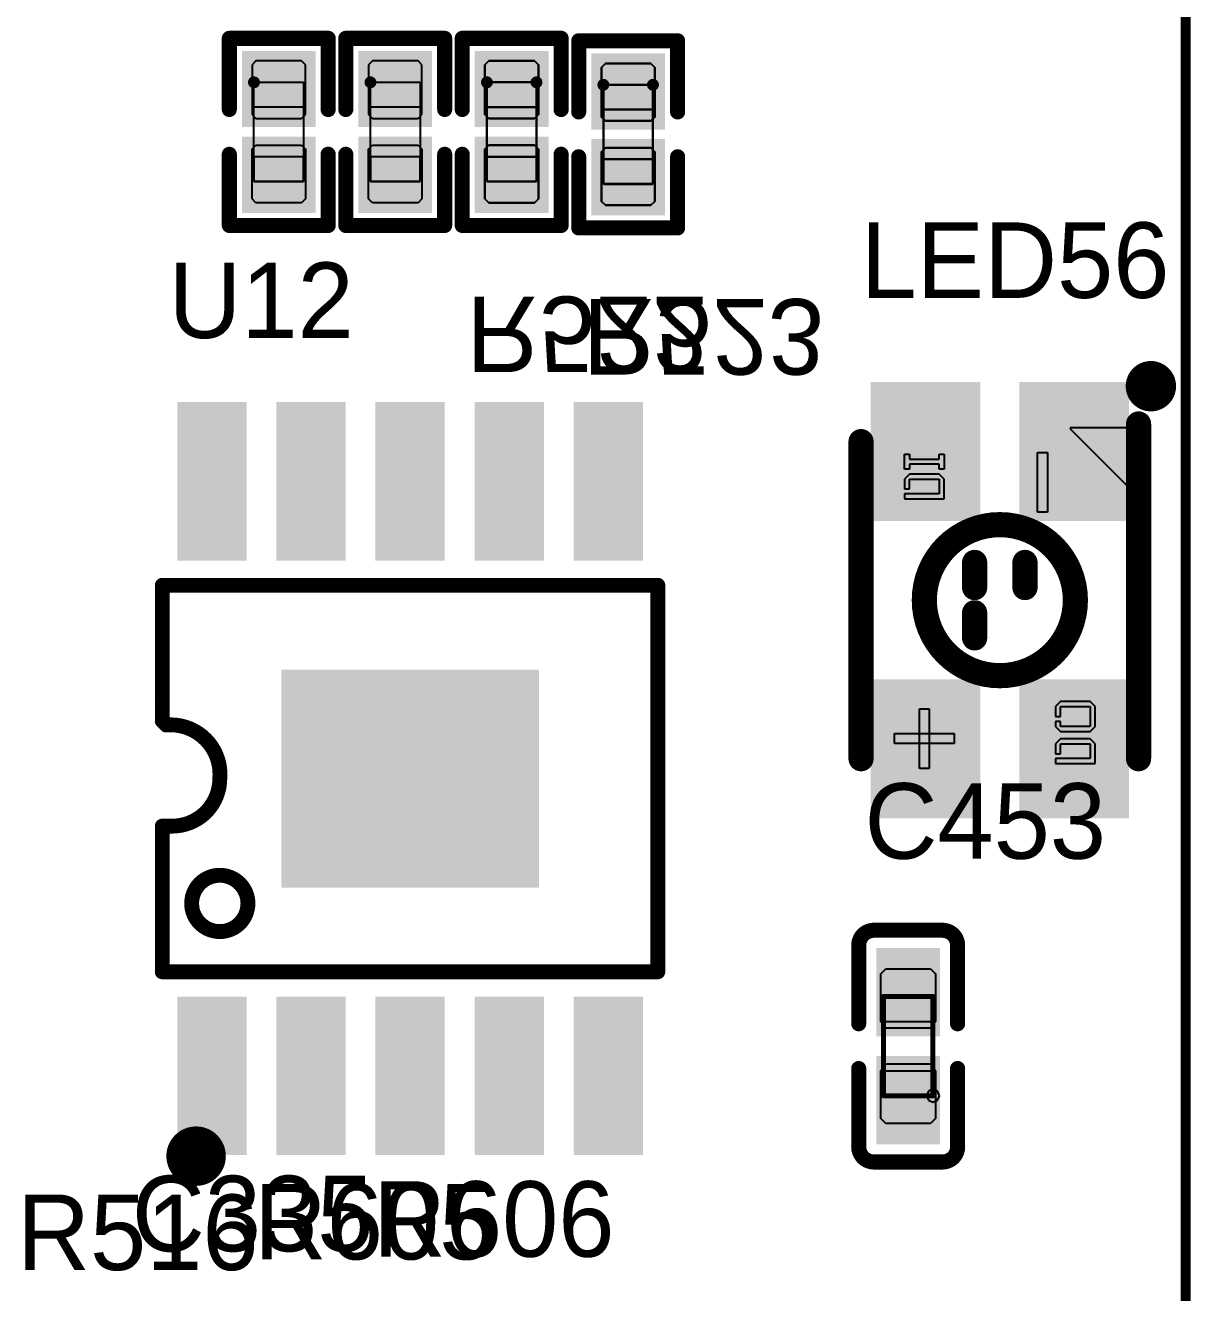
# Model space of a CAD drawing. Header units: millimetres. Extents: x 892 to 1144, y 1011 to 1123.
# Drawn here: x 1112.22 to 1123.97, y 1037.24 to 1050.03 of the extents above; entities that cross this region are included whole.
import ezdxf

# ---------------------------------------------------------------- set-up
doc = ezdxf.new("R2010")
doc.units = ezdxf.units.MM
for name, color, linetype in [('BottomLayer', 5, 'Continuous'), ('BottomOverlay', 54, 'Continuous'), ('BottomPaste', 16, 'Continuous'), ('BottomSolder', 6, 'Continuous'), ('KeepOutLayer', 6, 'Continuous'), ('Mechanical15', 56, 'Continuous'), ('Mechanical4', 56, 'Continuous'), ('Mechanical5', 56, 'Continuous'), ('Mechanical6', 56, 'Continuous'), ('TopLayer', 1, 'Continuous'), ('TopOverlay', 2, 'Continuous'), ('TopPaste', 8, 'Continuous'), ('TopSolder', 216, 'Continuous')]:
    doc.layers.add(name, color=color, linetype=linetype)

msp = doc.modelspace()

# ---------------------------------------------------------------- linework, layer by layer
at = {"layer": 'BottomLayer'}
for points in [[(1116.855, 1049.666), (1116.855, 1049.1), (1117.395, 1049.666), (1117.395, 1049.1)], [(1118.03, 1049.641), (1118.03, 1049.075), (1118.57, 1049.641), (1118.57, 1049.075)], [(1116.855, 1048.8), (1116.855, 1048.234), (1117.395, 1048.8), (1117.395, 1048.234)], [(1118.03, 1048.775), (1118.03, 1048.209), (1118.57, 1048.775), (1118.57, 1048.209)]]:
    msp.add_solid(points, dxfattribs=at)
at = {"layer": 'BottomOverlay', "const_width": 0.152}
for points in [[(1116.626, 1049.894), (1117.624, 1049.894)], [(1116.626, 1049.176), (1116.626, 1049.894)], [(1117.624, 1049.176), (1117.624, 1049.894)], [(1117.801, 1049.869), (1118.799, 1049.869)], [(1117.801, 1049.151), (1117.801, 1049.869)], [(1118.799, 1049.151), (1118.799, 1049.869)], [(1116.626, 1048.006), (1116.626, 1048.724)], [(1117.624, 1048.006), (1117.624, 1048.724)], [(1117.801, 1047.981), (1117.801, 1048.699)], [(1118.799, 1047.981), (1118.799, 1048.699)], [(1116.626, 1048.006), (1117.624, 1048.006)], [(1117.801, 1047.981), (1118.799, 1047.981)]]:
    msp.add_lwpolyline(points, dxfattribs=at)
at = {"layer": 'BottomOverlay', "const_width": 0.0762}
for points in [[(1116.588, 1049.894, 1), (1116.664, 1049.894, 1)], [(1116.588, 1049.894, 1), (1116.664, 1049.894, 1)], [(1117.585, 1049.894, 1), (1117.662, 1049.894, 1)], [(1117.585, 1049.894, 1), (1117.662, 1049.894, 1)], [(1117.763, 1049.869, 1), (1117.839, 1049.869, 1)], [(1117.763, 1049.869, 1), (1117.839, 1049.869, 1)], [(1118.761, 1049.869, 1), (1118.837, 1049.869, 1)], [(1118.761, 1049.869, 1), (1118.837, 1049.869, 1)], [(1116.588, 1049.176, 1), (1116.664, 1049.176, 1)], [(1117.585, 1049.176, 1), (1117.662, 1049.176, 1)], [(1117.763, 1049.151, 1), (1117.839, 1049.151, 1)], [(1118.761, 1049.151, 1), (1118.837, 1049.151, 1)], [(1116.588, 1048.724, 1), (1116.664, 1048.724, 1)], [(1117.585, 1048.724, 1), (1117.662, 1048.724, 1)], [(1117.763, 1048.699, 1), (1117.839, 1048.699, 1)], [(1118.761, 1048.699, 1), (1118.837, 1048.699, 1)], [(1116.588, 1048.006, 1), (1116.664, 1048.006, 1)], [(1116.588, 1048.006, 1), (1116.664, 1048.006, 1)], [(1117.585, 1048.006, 1), (1117.662, 1048.006, 1)], [(1117.585, 1048.006, 1), (1117.662, 1048.006, 1)], [(1117.763, 1047.981, 1), (1117.839, 1047.981, 1)], [(1117.763, 1047.981, 1), (1117.839, 1047.981, 1)], [(1118.761, 1047.981, 1), (1118.837, 1047.981, 1)], [(1118.761, 1047.981, 1), (1118.837, 1047.981, 1)]]:
    msp.add_lwpolyline(points, format="xyb", close=True, dxfattribs=at)
at = {"layer": 'BottomPaste'}
for p, q in [((1116.855, 1049.626), (1116.895, 1049.666)), ((1116.855, 1049.125), (1116.855, 1049.626)), ((1116.895, 1049.666), (1117.355, 1049.666)), ((1117.355, 1049.666), (1117.395, 1049.626)), ((1117.395, 1049.626), (1117.395, 1049.125)), ((1118.03, 1049.601), (1118.07, 1049.641)), ((1118.03, 1049.1), (1118.03, 1049.601)), ((1118.07, 1049.641), (1118.53, 1049.641)), ((1118.53, 1049.641), (1118.57, 1049.601)), ((1118.57, 1049.601), (1118.57, 1049.1)), ((1116.895, 1049.085), (1116.855, 1049.125)), ((1117.355, 1049.085), (1116.895, 1049.085)), ((1117.395, 1049.125), (1117.355, 1049.085)), ((1118.07, 1049.06), (1118.03, 1049.1)), ((1118.57, 1049.1), (1118.53, 1049.06)), ((1118.53, 1049.06), (1118.07, 1049.06)), ((1116.895, 1048.815), (1116.855, 1048.775)), ((1116.855, 1048.775), (1116.855, 1048.274)), ((1117.355, 1048.815), (1116.895, 1048.815)), ((1117.395, 1048.775), (1117.355, 1048.815)), ((1117.395, 1048.274), (1117.395, 1048.775)), ((1118.07, 1048.79), (1118.03, 1048.75)), ((1118.03, 1048.75), (1118.03, 1048.249)), ((1118.53, 1048.79), (1118.07, 1048.79)), ((1118.57, 1048.75), (1118.53, 1048.79)), ((1118.57, 1048.249), (1118.57, 1048.75)), ((1116.855, 1048.274), (1116.895, 1048.234)), ((1116.895, 1048.234), (1117.355, 1048.234)), ((1117.355, 1048.234), (1117.395, 1048.274)), ((1118.03, 1048.249), (1118.07, 1048.209)), ((1118.07, 1048.209), (1118.53, 1048.209)), ((1118.53, 1048.209), (1118.57, 1048.249))]:
    msp.add_line(p, q, dxfattribs=at)
for points in [[(1116.855, 1049.666), (1116.855, 1049.1), (1117.395, 1049.666), (1117.395, 1049.1)], [(1118.03, 1049.641), (1118.03, 1049.075), (1118.57, 1049.641), (1118.57, 1049.075)], [(1116.855, 1048.8), (1116.855, 1048.234), (1117.395, 1048.8), (1117.395, 1048.234)], [(1118.03, 1048.775), (1118.03, 1048.209), (1118.57, 1048.775), (1118.57, 1048.209)]]:
    msp.add_solid(points, dxfattribs=at)
at = {"layer": 'BottomSolder'}
for points in [[(1116.753, 1049.767), (1116.753, 1048.998), (1117.497, 1049.767), (1117.497, 1048.998)], [(1117.928, 1049.742), (1117.928, 1048.973), (1118.672, 1049.742), (1118.672, 1048.973)], [(1116.753, 1048.902), (1116.753, 1048.133), (1117.497, 1048.902), (1117.497, 1048.133)], [(1117.928, 1048.877), (1117.928, 1048.108), (1118.672, 1048.877), (1118.672, 1048.108)]]:
    msp.add_solid(points, dxfattribs=at)
at = {"layer": 'KeepOutLayer', "const_width": 0.1}
msp.add_lwpolyline([(1123.925, 1023.525), (1123.925, 1122.275)], dxfattribs=at)
at = {"layer": 'Mechanical15'}
for p, q in [((1121.375, 1040.225), (1120.875, 1040.225)), ((1120.875, 1040.225), (1120.875, 1039.975)), ((1121.375, 1039.975), (1121.375, 1040.225)), ((1120.875, 1039.975), (1121.375, 1039.975)), ((1120.875, 1039.225), (1120.875, 1039.475)), ((1120.875, 1039.475), (1121.375, 1039.475)), ((1121.375, 1039.475), (1121.375, 1039.225)), ((1121.329, 1039.271), (1121.31, 1039.225)), ((1121.375, 1039.29), (1121.329, 1039.271)), ((1121.375, 1039.29), (1121.375, 1039.29)), ((1121.421, 1039.271), (1121.375, 1039.29)), ((1121.44, 1039.225), (1121.421, 1039.271)), ((1121.375, 1039.225), (1120.875, 1039.225)), ((1121.31, 1039.225), (1121.329, 1039.179)), ((1121.329, 1039.179), (1121.375, 1039.16)), ((1121.375, 1039.16), (1121.421, 1039.179)), ((1121.375, 1039.16), (1121.375, 1039.16)), ((1121.421, 1039.179), (1121.44, 1039.225))]:
    msp.add_line(p, q, dxfattribs=at)
at = {"layer": 'Mechanical15', "const_width": 0.0508}
for points in [[(1120.875, 1040.225), (1121.375, 1040.225)], [(1120.875, 1039.225), (1120.875, 1040.225)], [(1121.375, 1039.225), (1121.375, 1040.225)], [(1120.875, 1039.225), (1121.375, 1039.225)]]:
    msp.add_lwpolyline(points, dxfattribs=at)
at = {"layer": 'Mechanical15', "const_width": 0.0254}
for points in [[(1120.862, 1040.225, 1), (1120.888, 1040.225, 1)], [(1120.862, 1040.225, 1), (1120.888, 1040.225, 1)], [(1121.362, 1040.225, 1), (1121.388, 1040.225, 1)], [(1121.362, 1040.225, 1), (1121.388, 1040.225, 1)], [(1120.862, 1039.225, 1), (1120.888, 1039.225, 1)], [(1120.862, 1039.225, 1), (1120.888, 1039.225, 1)], [(1121.362, 1039.225, 1), (1121.388, 1039.225, 1)], [(1121.362, 1039.225, 1), (1121.388, 1039.225, 1)]]:
    msp.add_lwpolyline(points, format="xyb", close=True, dxfattribs=at)
at = {"layer": 'Mechanical4'}
for p, q in [((1114.525, 1048.45), (1114.525, 1049.45)), ((1114.525, 1049.45), (1115.025, 1049.45)), ((1115.025, 1049.45), (1115.025, 1048.45)), ((1115.7, 1048.45), (1115.7, 1049.45)), ((1115.7, 1049.45), (1116.2, 1049.45)), ((1116.2, 1049.45), (1116.2, 1048.45)), ((1117.375, 1049.45), (1116.875, 1049.45)), ((1116.875, 1049.45), (1116.875, 1048.45)), ((1116.875, 1048.45), (1116.875, 1049.45)), ((1116.875, 1049.45), (1117.375, 1049.45)), ((1117.375, 1048.45), (1117.375, 1049.45)), ((1117.375, 1049.45), (1117.375, 1048.45)), ((1118.55, 1049.425), (1118.05, 1049.425)), ((1118.05, 1049.425), (1118.05, 1048.425)), ((1118.05, 1048.425), (1118.05, 1049.425)), ((1118.05, 1049.425), (1118.55, 1049.425)), ((1118.55, 1048.425), (1118.55, 1049.425)), ((1118.55, 1049.425), (1118.55, 1048.425)), ((1115.025, 1048.45), (1114.525, 1048.45)), ((1116.2, 1048.45), (1115.7, 1048.45)), ((1116.875, 1048.45), (1117.375, 1048.45)), ((1117.375, 1048.45), (1116.875, 1048.45)), ((1118.05, 1048.425), (1118.55, 1048.425)), ((1118.55, 1048.425), (1118.05, 1048.425))]:
    msp.add_line(p, q, dxfattribs=at)
at = {"layer": 'Mechanical5'}
for p, q in [((1114.525, 1049.2), (1114.525, 1049.45)), ((1114.525, 1049.45), (1115.025, 1049.45)), ((1115.025, 1049.45), (1115.025, 1049.2)), ((1115.7, 1049.2), (1115.7, 1049.45)), ((1115.7, 1049.45), (1116.2, 1049.45)), ((1116.2, 1049.45), (1116.2, 1049.2)), ((1117.375, 1049.45), (1116.875, 1049.45)), ((1116.875, 1049.45), (1116.875, 1049.2)), ((1116.875, 1049.2), (1116.875, 1049.45)), ((1116.875, 1049.45), (1117.375, 1049.45)), ((1117.375, 1049.2), (1117.375, 1049.45)), ((1117.375, 1049.45), (1117.375, 1049.2)), ((1118.55, 1049.425), (1118.05, 1049.425)), ((1118.05, 1049.425), (1118.05, 1049.175)), ((1118.05, 1049.175), (1118.05, 1049.425)), ((1118.05, 1049.425), (1118.55, 1049.425)), ((1118.55, 1049.175), (1118.55, 1049.425)), ((1118.55, 1049.425), (1118.55, 1049.175)), ((1115.025, 1049.2), (1114.525, 1049.2)), ((1116.2, 1049.2), (1115.7, 1049.2)), ((1116.875, 1049.2), (1117.375, 1049.2)), ((1117.375, 1049.2), (1116.875, 1049.2)), ((1118.05, 1049.175), (1118.55, 1049.175)), ((1118.55, 1049.175), (1118.05, 1049.175)), ((1114.525, 1048.699), (1114.525, 1048.449)), ((1115.025, 1048.699), (1114.525, 1048.699)), ((1115.025, 1048.449), (1115.025, 1048.699)), ((1115.7, 1048.699), (1115.7, 1048.449)), ((1116.2, 1048.699), (1115.7, 1048.699)), ((1116.2, 1048.449), (1116.2, 1048.699)), ((1116.875, 1048.449), (1116.875, 1048.699)), ((1116.875, 1048.699), (1117.375, 1048.699)), ((1116.875, 1048.699), (1116.875, 1048.449)), ((1117.375, 1048.699), (1116.875, 1048.699)), ((1117.375, 1048.699), (1117.375, 1048.449)), ((1117.375, 1048.449), (1117.375, 1048.699)), ((1118.05, 1048.424), (1118.05, 1048.674)), ((1118.05, 1048.674), (1118.55, 1048.674)), ((1118.05, 1048.674), (1118.05, 1048.424)), ((1118.55, 1048.674), (1118.05, 1048.674)), ((1118.55, 1048.674), (1118.55, 1048.424)), ((1118.55, 1048.424), (1118.55, 1048.674)), ((1114.525, 1048.449), (1115.025, 1048.449)), ((1115.7, 1048.449), (1116.2, 1048.449)), ((1117.375, 1048.449), (1116.875, 1048.449)), ((1116.875, 1048.449), (1117.375, 1048.449)), ((1118.55, 1048.424), (1118.05, 1048.424)), ((1118.05, 1048.424), (1118.55, 1048.424))]:
    msp.add_line(p, q, dxfattribs=at)
at = {"layer": 'Mechanical6'}
for p, q in [((1123.45, 1045.965), (1122.76, 1045.965)), ((1122.76, 1045.965), (1122.76, 1045.955)), ((1122.76, 1045.955), (1123.45, 1045.265)), ((1123.45, 1045.265), (1123.45, 1045.965)), ((1121.088, 1045.547), (1121.088, 1045.697)), ((1121.088, 1045.697), (1121.138, 1045.697)), ((1121.138, 1045.697), (1121.138, 1045.647)), ((1121.138, 1045.647), (1121.438, 1045.647)), ((1121.438, 1045.647), (1121.438, 1045.697)), ((1121.438, 1045.697), (1121.488, 1045.697)), ((1121.488, 1045.697), (1121.488, 1045.547)), ((1122.431, 1045.114), (1122.431, 1045.714)), ((1122.431, 1045.714), (1122.531, 1045.714)), ((1122.531, 1045.714), (1122.531, 1045.114)), ((1121.138, 1045.547), (1121.088, 1045.547)), ((1121.138, 1045.497), (1121.088, 1045.447)), ((1121.438, 1045.597), (1121.138, 1045.597)), ((1121.138, 1045.597), (1121.138, 1045.547)), ((1121.438, 1045.497), (1121.138, 1045.497)), ((1121.438, 1045.547), (1121.438, 1045.597)), ((1121.488, 1045.547), (1121.438, 1045.547)), ((1121.488, 1045.447), (1121.438, 1045.497)), ((1121.088, 1045.447), (1121.088, 1045.347)), ((1121.138, 1045.347), (1121.138, 1045.447)), ((1121.138, 1045.447), (1121.438, 1045.447)), ((1121.438, 1045.447), (1121.438, 1045.297)), ((1121.488, 1045.247), (1121.488, 1045.447)), ((1121.088, 1045.347), (1121.138, 1045.347)), ((1121.088, 1045.297), (1121.088, 1045.247)), ((1121.438, 1045.297), (1121.088, 1045.297)), ((1121.088, 1045.247), (1121.488, 1045.247)), ((1122.531, 1045.114), (1122.431, 1045.114)), ((1122.662, 1043.201), (1122.612, 1043.151)), ((1122.962, 1043.201), (1122.662, 1043.201)), ((1123.012, 1043.151), (1122.962, 1043.201)), ((1121.238, 1042.528), (1121.238, 1043.128)), ((1121.238, 1043.128), (1121.338, 1043.128)), ((1121.338, 1043.128), (1121.338, 1042.528)), ((1122.612, 1043.151), (1122.612, 1043.051)), ((1122.662, 1043.051), (1122.662, 1043.151)), ((1122.662, 1043.151), (1122.962, 1043.151)), ((1122.962, 1043.151), (1122.962, 1042.951)), ((1123.012, 1042.951), (1123.012, 1043.151)), ((1122.612, 1043.051), (1122.662, 1043.051)), ((1122.612, 1043.001), (1122.612, 1042.951)), ((1122.662, 1043.001), (1122.612, 1043.001)), ((1122.612, 1042.951), (1122.662, 1042.901)), ((1122.662, 1042.951), (1122.662, 1043.001)), ((1122.962, 1042.951), (1122.662, 1042.951)), ((1122.962, 1042.901), (1123.012, 1042.951)), ((1120.988, 1042.778), (1120.988, 1042.878)), ((1120.988, 1042.878), (1121.588, 1042.878)), ((1121.588, 1042.878), (1121.588, 1042.778)), ((1122.662, 1042.826), (1122.612, 1042.776)), ((1122.662, 1042.901), (1122.962, 1042.901)), ((1122.962, 1042.826), (1122.662, 1042.826)), ((1122.962, 1042.901), (1122.962, 1042.901)), ((1123.012, 1042.776), (1122.962, 1042.826)), ((1121.588, 1042.778), (1120.988, 1042.778)), ((1122.612, 1042.776), (1122.612, 1042.676)), ((1122.662, 1042.676), (1122.662, 1042.776)), ((1122.662, 1042.776), (1122.962, 1042.776)), ((1122.962, 1042.776), (1122.962, 1042.626)), ((1123.012, 1042.576), (1123.012, 1042.776)), ((1122.612, 1042.676), (1122.662, 1042.676)), ((1122.612, 1042.626), (1122.612, 1042.576)), ((1122.962, 1042.626), (1122.612, 1042.626)), ((1122.612, 1042.576), (1123.012, 1042.576)), ((1121.338, 1042.528), (1121.238, 1042.528))]:
    msp.add_line(p, q, dxfattribs=at)
for points, const_width in [([(1114.555, 1049.45, 1), (1114.495, 1049.45, 1)], 0.06), ([(1114.48, 1049.45, 1), (1114.51, 1049.45, 1)], 0.03), ([(1114.54, 1049.45, 1), (1114.57, 1049.45, 1)], 0.03), ([(1115.73, 1049.45, 1), (1115.67, 1049.45, 1)], 0.06), ([(1115.655, 1049.45, 1), (1115.685, 1049.45, 1)], 0.03), ([(1115.715, 1049.45, 1), (1115.745, 1049.45, 1)], 0.03), ([(1116.905, 1049.45, 1), (1116.845, 1049.45, 1)], 0.06), ([(1116.83, 1049.45, 1), (1116.86, 1049.45, 1)], 0.03), ([(1116.89, 1049.45, 1), (1116.92, 1049.45, 1)], 0.03), ([(1117.405, 1049.45, 1), (1117.345, 1049.45, 1)], 0.06), ([(1117.33, 1049.45, 1), (1117.36, 1049.45, 1)], 0.03), ([(1117.39, 1049.45, 1), (1117.42, 1049.45, 1)], 0.03), ([(1118.08, 1049.425, 1), (1118.02, 1049.425, 1)], 0.06), ([(1118.58, 1049.425, 1), (1118.52, 1049.425, 1)], 0.06), ([(1118.005, 1049.425, 1), (1118.035, 1049.425, 1)], 0.03), ([(1118.065, 1049.425, 1), (1118.095, 1049.425, 1)], 0.03), ([(1118.505, 1049.425, 1), (1118.535, 1049.425, 1)], 0.03), ([(1118.565, 1049.425, 1), (1118.595, 1049.425, 1)], 0.03), ([(1114.091, 1038.615, 1), (1113.791, 1038.615, 1)], 0.3), ([(1113.716, 1038.615, 1), (1113.866, 1038.615, 1)], 0.15), ([(1114.016, 1038.615, 1), (1114.166, 1038.615, 1)], 0.15)]:
    msp.add_lwpolyline(points, format="xyb", close=True, dxfattribs=dict(at, const_width=const_width))
at = {"layer": 'TopLayer'}
for points in [[(1114.505, 1049.666), (1114.505, 1049.1), (1115.045, 1049.666), (1115.045, 1049.1)], [(1115.68, 1049.666), (1115.68, 1049.1), (1116.22, 1049.666), (1116.22, 1049.1)], [(1116.855, 1049.666), (1116.855, 1049.1), (1117.395, 1049.666), (1117.395, 1049.1)], [(1118.03, 1049.641), (1118.03, 1049.075), (1118.57, 1049.641), (1118.57, 1049.075)], [(1114.505, 1048.8), (1114.505, 1048.234), (1115.045, 1048.8), (1115.045, 1048.234)], [(1115.68, 1048.8), (1115.68, 1048.234), (1116.22, 1048.8), (1116.22, 1048.234)], [(1116.855, 1048.8), (1116.855, 1048.234), (1117.395, 1048.8), (1117.395, 1048.234)], [(1118.03, 1048.775), (1118.03, 1048.209), (1118.57, 1048.775), (1118.57, 1048.209)], [(1120.85, 1046.325), (1120.85, 1045.125), (1121.75, 1046.325), (1121.75, 1045.125)], [(1122.35, 1046.325), (1122.35, 1045.125), (1123.25, 1046.325), (1123.25, 1045.125)], [(1114.4, 1044.675), (1114.4, 1046.175), (1113.8, 1044.675), (1113.8, 1046.175)], [(1115.4, 1044.675), (1115.4, 1046.175), (1114.8, 1044.675), (1114.8, 1046.175)], [(1116.4, 1044.675), (1116.4, 1046.175), (1115.8, 1044.675), (1115.8, 1046.175)], [(1117.4, 1044.675), (1117.4, 1046.175), (1116.8, 1044.675), (1116.8, 1046.175)], [(1118.4, 1044.675), (1118.4, 1046.175), (1117.8, 1044.675), (1117.8, 1046.175)], [(1117.35, 1043.475), (1114.85, 1043.475), (1117.35, 1041.375), (1114.85, 1041.375)], [(1120.85, 1043.325), (1120.85, 1042.125), (1121.75, 1043.325), (1121.75, 1042.125)], [(1122.35, 1043.325), (1122.35, 1042.125), (1123.25, 1043.325), (1123.25, 1042.125)], [(1121.395, 1039.875), (1121.395, 1040.665), (1120.855, 1039.875), (1120.855, 1040.665)], [(1114.4, 1038.675), (1114.4, 1040.175), (1113.8, 1038.675), (1113.8, 1040.175)], [(1115.4, 1038.675), (1115.4, 1040.175), (1114.8, 1038.675), (1114.8, 1040.175)], [(1116.4, 1038.675), (1116.4, 1040.175), (1115.8, 1038.675), (1115.8, 1040.175)], [(1117.4, 1038.675), (1117.4, 1040.175), (1116.8, 1038.675), (1116.8, 1040.175)], [(1118.4, 1038.675), (1118.4, 1040.175), (1117.8, 1038.675), (1117.8, 1040.175)], [(1121.395, 1038.785), (1121.395, 1039.575), (1120.855, 1038.785), (1120.855, 1039.575)]]:
    msp.add_solid(points, dxfattribs=at)
at = {"layer": 'TopOverlay'}
for points, const_width in [([(1114.276, 1049.176), (1114.276, 1049.894)], 0.152), ([(1114.276, 1049.894), (1115.274, 1049.894)], 0.152), ([(1115.274, 1049.176), (1115.274, 1049.894)], 0.152), ([(1115.451, 1049.176), (1115.451, 1049.894)], 0.152), ([(1115.451, 1049.894), (1116.449, 1049.894)], 0.152), ([(1116.449, 1049.176), (1116.449, 1049.894)], 0.152), ([(1116.626, 1049.176), (1116.626, 1049.894)], 0.152), ([(1116.626, 1049.894), (1117.624, 1049.894)], 0.152), ([(1117.624, 1049.176), (1117.624, 1049.894)], 0.152), ([(1117.801, 1049.151), (1117.801, 1049.869)], 0.152), ([(1117.801, 1049.869), (1118.799, 1049.869)], 0.152), ([(1118.799, 1049.151), (1118.799, 1049.869)], 0.152), ([(1114.276, 1048.006), (1114.276, 1048.724)], 0.152), ([(1115.274, 1048.006), (1115.274, 1048.724)], 0.152), ([(1115.451, 1048.006), (1115.451, 1048.724)], 0.152), ([(1116.449, 1048.006), (1116.449, 1048.724)], 0.152), ([(1116.626, 1048.006), (1116.626, 1048.724)], 0.152), ([(1117.624, 1048.006), (1117.624, 1048.724)], 0.152), ([(1117.801, 1047.981), (1117.801, 1048.699)], 0.152), ([(1118.799, 1047.981), (1118.799, 1048.699)], 0.152), ([(1114.276, 1048.006), (1115.274, 1048.006)], 0.152), ([(1115.451, 1048.006), (1116.449, 1048.006)], 0.152), ([(1116.626, 1048.006), (1117.624, 1048.006)], 0.152), ([(1117.801, 1047.981), (1118.799, 1047.981)], 0.152), ([(1123.45, 1045.825), (1123.45, 1046.003)], 0.254), ([(1120.65, 1042.625), (1120.65, 1045.825)], 0.254), ([(1123.45, 1042.625), (1123.45, 1045.825)], 0.254), ([(1121.796, 1044.352), (1121.796, 1044.606)], 0.254), ([(1122.304, 1044.352), (1122.304, 1044.606)], 0.254), ([(1113.6, 1043.245), (1113.6, 1044.375)], 0.15), ([(1113.6, 1044.375), (1118.6, 1044.375)], 0.15), ([(1118.6, 1040.475), (1118.6, 1044.375)], 0.15), ([(1121.796, 1043.844), (1121.796, 1044.098)], 0.254), ([(1113.6, 1043.005), (1113.6, 1043.245)], 0.15), ([(1113.6, 1043.005), (1113.64, 1042.965)], 0.15), ([(1113.6, 1041.945), (1113.7, 1041.945)], 0.15), ([(1113.6, 1040.475), (1113.6, 1041.945)], 0.15), ([(1120.779, 1040.894), (1121.471, 1040.894)], 0.152), ([(1120.626, 1039.951), (1120.626, 1040.741)], 0.152), ([(1121.624, 1039.951), (1121.624, 1040.741)], 0.152), ([(1113.6, 1040.475), (1118.6, 1040.475)], 0.15), ([(1120.626, 1038.709), (1120.626, 1039.499)], 0.152), ([(1121.624, 1038.709), (1121.624, 1039.499)], 0.152), ([(1120.779, 1038.556), (1121.471, 1038.556)], 0.152)]:
    msp.add_lwpolyline(points, dxfattribs=dict(at, const_width=const_width))
for points, const_width in [([(1114.238, 1049.894, 1), (1114.314, 1049.894, 1)], 0.0762), ([(1114.238, 1049.894, 1), (1114.314, 1049.894, 1)], 0.0762), ([(1115.235, 1049.894, 1), (1115.312, 1049.894, 1)], 0.0762), ([(1115.235, 1049.894, 1), (1115.312, 1049.894, 1)], 0.0762), ([(1115.413, 1049.894, 1), (1115.489, 1049.894, 1)], 0.0762), ([(1115.413, 1049.894, 1), (1115.489, 1049.894, 1)], 0.0762), ([(1116.411, 1049.894, 1), (1116.487, 1049.894, 1)], 0.0762), ([(1116.411, 1049.894, 1), (1116.487, 1049.894, 1)], 0.0762), ([(1116.588, 1049.894, 1), (1116.664, 1049.894, 1)], 0.0762), ([(1116.588, 1049.894, 1), (1116.664, 1049.894, 1)], 0.0762), ([(1117.585, 1049.894, 1), (1117.662, 1049.894, 1)], 0.0762), ([(1117.585, 1049.894, 1), (1117.662, 1049.894, 1)], 0.0762), ([(1117.763, 1049.869, 1), (1117.839, 1049.869, 1)], 0.0762), ([(1117.763, 1049.869, 1), (1117.839, 1049.869, 1)], 0.0762), ([(1118.761, 1049.869, 1), (1118.837, 1049.869, 1)], 0.0762), ([(1118.761, 1049.869, 1), (1118.837, 1049.869, 1)], 0.0762), ([(1114.238, 1049.176, 1), (1114.314, 1049.176, 1)], 0.0762), ([(1115.235, 1049.176, 1), (1115.312, 1049.176, 1)], 0.0762), ([(1115.413, 1049.176, 1), (1115.489, 1049.176, 1)], 0.0762), ([(1116.411, 1049.176, 1), (1116.487, 1049.176, 1)], 0.0762), ([(1116.588, 1049.176, 1), (1116.664, 1049.176, 1)], 0.0762), ([(1117.585, 1049.176, 1), (1117.662, 1049.176, 1)], 0.0762), ([(1117.763, 1049.151, 1), (1117.839, 1049.151, 1)], 0.0762), ([(1118.761, 1049.151, 1), (1118.837, 1049.151, 1)], 0.0762), ([(1114.238, 1048.724, 1), (1114.314, 1048.724, 1)], 0.0762), ([(1115.235, 1048.724, 1), (1115.312, 1048.724, 1)], 0.0762), ([(1115.413, 1048.724, 1), (1115.489, 1048.724, 1)], 0.0762), ([(1116.411, 1048.724, 1), (1116.487, 1048.724, 1)], 0.0762), ([(1116.588, 1048.724, 1), (1116.664, 1048.724, 1)], 0.0762), ([(1117.585, 1048.724, 1), (1117.662, 1048.724, 1)], 0.0762), ([(1117.763, 1048.699, 1), (1117.839, 1048.699, 1)], 0.0762), ([(1118.761, 1048.699, 1), (1118.837, 1048.699, 1)], 0.0762), ([(1114.238, 1048.006, 1), (1114.314, 1048.006, 1)], 0.0762), ([(1114.238, 1048.006, 1), (1114.314, 1048.006, 1)], 0.0762), ([(1115.235, 1048.006, 1), (1115.312, 1048.006, 1)], 0.0762), ([(1115.235, 1048.006, 1), (1115.312, 1048.006, 1)], 0.0762), ([(1115.413, 1048.006, 1), (1115.489, 1048.006, 1)], 0.0762), ([(1115.413, 1048.006, 1), (1115.489, 1048.006, 1)], 0.0762), ([(1116.411, 1048.006, 1), (1116.487, 1048.006, 1)], 0.0762), ([(1116.411, 1048.006, 1), (1116.487, 1048.006, 1)], 0.0762), ([(1116.588, 1048.006, 1), (1116.664, 1048.006, 1)], 0.0762), ([(1116.588, 1048.006, 1), (1116.664, 1048.006, 1)], 0.0762), ([(1117.585, 1048.006, 1), (1117.662, 1048.006, 1)], 0.0762), ([(1117.585, 1048.006, 1), (1117.662, 1048.006, 1)], 0.0762), ([(1117.763, 1047.981, 1), (1117.839, 1047.981, 1)], 0.0762), ([(1117.763, 1047.981, 1), (1117.839, 1047.981, 1)], 0.0762), ([(1118.761, 1047.981, 1), (1118.837, 1047.981, 1)], 0.0762), ([(1118.761, 1047.981, 1), (1118.837, 1047.981, 1)], 0.0762), ([(1123.701, 1046.384, 1), (1123.447, 1046.384, 1)], 0.254), ([(1123.383, 1046.384, 1), (1123.51, 1046.384, 1)], 0.127), ([(1123.637, 1046.384, 1), (1123.764, 1046.384, 1)], 0.127), ([(1123.386, 1046.003, 1), (1123.513, 1046.003, 1)], 0.127), ([(1120.586, 1045.825, 1), (1120.713, 1045.825, 1)], 0.127), ([(1123.386, 1045.825, 1), (1123.513, 1045.825, 1)], 0.127), ([(1123.386, 1045.825, 1), (1123.513, 1045.825, 1)], 0.127), ([(1122.812, 1044.225, 1), (1121.288, 1044.225, 1)], 0.254), ([(1121.732, 1044.606, 1), (1121.859, 1044.606, 1)], 0.127), ([(1122.24, 1044.606, 1), (1122.367, 1044.606, 1)], 0.127), ([(1121.732, 1044.352, 1), (1121.859, 1044.352, 1)], 0.127), ([(1122.24, 1044.352, 1), (1122.367, 1044.352, 1)], 0.127), ([(1113.562, 1044.375, 1), (1113.637, 1044.375, 1)], 0.075), ([(1113.562, 1044.375, 1), (1113.637, 1044.375, 1)], 0.075), ([(1118.562, 1044.375, 1), (1118.637, 1044.375, 1)], 0.075), ([(1118.562, 1044.375, 1), (1118.637, 1044.375, 1)], 0.075), ([(1121.224, 1044.225, 1), (1121.351, 1044.225, 1)], 0.127), ([(1122.748, 1044.225, 1), (1122.875, 1044.225, 1)], 0.127), ([(1121.732, 1044.098, 1), (1121.859, 1044.098, 1)], 0.127), ([(1121.732, 1043.844, 1), (1121.859, 1043.844, 1)], 0.127), ([(1113.562, 1043.245, 1), (1113.637, 1043.245, 1)], 0.075), ([(1113.562, 1043.245, 1), (1113.637, 1043.245, 1)], 0.075), ([(1113.562, 1043.005, 1), (1113.637, 1043.005, 1)], 0.075), ([(1113.562, 1043.005, 1), (1113.637, 1043.005, 1)], 0.075), ([(1113.602, 1042.965, 1), (1113.677, 1042.965, 1)], 0.075), ([(1113.602, 1042.965, 1), (1113.677, 1042.965, 1)], 0.075), ([(1120.586, 1042.625, 1), (1120.713, 1042.625, 1)], 0.127), ([(1123.386, 1042.625, 1), (1123.513, 1042.625, 1)], 0.127), ([(1114.142, 1042.425, 1), (1114.217, 1042.425, 1)], 0.075), ([(1114.142, 1042.425, 1), (1114.217, 1042.425, 1)], 0.075), ([(1113.562, 1041.945, 1), (1113.637, 1041.945, 1)], 0.075), ([(1113.562, 1041.945, 1), (1113.637, 1041.945, 1)], 0.075), ([(1113.662, 1041.945, 1), (1113.737, 1041.945, 1)], 0.075), ([(1113.662, 1041.945, 1), (1113.737, 1041.945, 1)], 0.075), ([(1114.464, 1041.165, 1), (1113.896, 1041.165, 1)], 0.15), ([(1113.858, 1041.165, 1), (1113.933, 1041.165, 1)], 0.075), ([(1114.427, 1041.165, 1), (1114.502, 1041.165, 1)], 0.075), ([(1120.741, 1040.894, 1), (1120.817, 1040.894, 1)], 0.0762), ([(1120.741, 1040.894, 1), (1120.817, 1040.894, 1)], 0.0762), ([(1121.433, 1040.894, 1), (1121.509, 1040.894, 1)], 0.0762), ([(1121.433, 1040.894, 1), (1121.509, 1040.894, 1)], 0.0762), ([(1120.588, 1040.741, 1), (1120.664, 1040.741, 1)], 0.0762), ([(1120.588, 1040.741, 1), (1120.664, 1040.741, 1)], 0.0762), ([(1121.585, 1040.741, 1), (1121.662, 1040.741, 1)], 0.0762), ([(1121.585, 1040.741, 1), (1121.662, 1040.741, 1)], 0.0762), ([(1113.562, 1040.475, 1), (1113.637, 1040.475, 1)], 0.075), ([(1113.562, 1040.475, 1), (1113.637, 1040.475, 1)], 0.075), ([(1118.562, 1040.475, 1), (1118.637, 1040.475, 1)], 0.075), ([(1118.562, 1040.475, 1), (1118.637, 1040.475, 1)], 0.075), ([(1120.588, 1039.951, 1), (1120.664, 1039.951, 1)], 0.0762), ([(1121.585, 1039.951, 1), (1121.662, 1039.951, 1)], 0.0762), ([(1120.588, 1039.499, 1), (1120.664, 1039.499, 1)], 0.0762), ([(1121.585, 1039.499, 1), (1121.662, 1039.499, 1)], 0.0762), ([(1120.588, 1038.709, 1), (1120.664, 1038.709, 1)], 0.0762), ([(1120.588, 1038.709, 1), (1120.664, 1038.709, 1)], 0.0762), ([(1121.585, 1038.709, 1), (1121.662, 1038.709, 1)], 0.0762), ([(1121.585, 1038.709, 1), (1121.662, 1038.709, 1)], 0.0762), ([(1120.741, 1038.556, 1), (1120.817, 1038.556, 1)], 0.0762), ([(1120.741, 1038.556, 1), (1120.817, 1038.556, 1)], 0.0762), ([(1121.433, 1038.556, 1), (1121.509, 1038.556, 1)], 0.0762), ([(1121.433, 1038.556, 1), (1121.509, 1038.556, 1)], 0.0762)]:
    msp.add_lwpolyline(points, format="xyb", close=True, dxfattribs=dict(at, const_width=const_width))
for points, const_width in [([(1113.64, 1042.965, -0.466948), (1114.18, 1042.425)], 0.15), ([(1114.18, 1042.425, -0.414214), (1113.7, 1041.945)], 0.15), ([(1120.626, 1040.741, -0.414214), (1120.779, 1040.894)], 0.152), ([(1121.471, 1040.894, -0.414214), (1121.624, 1040.741)], 0.152), ([(1120.779, 1038.556, -0.414214), (1120.626, 1038.709)], 0.152), ([(1121.624, 1038.709, -0.414214), (1121.471, 1038.556)], 0.152)]:
    msp.add_lwpolyline(points, format="xyb", dxfattribs=dict(at, const_width=const_width))
at = {"layer": 'TopPaste'}
for p, q in [((1114.545, 1049.666), (1114.505, 1049.626)), ((1114.505, 1049.626), (1114.505, 1049.125)), ((1115.005, 1049.666), (1114.545, 1049.666)), ((1115.045, 1049.626), (1115.005, 1049.666)), ((1115.045, 1049.125), (1115.045, 1049.626)), ((1115.72, 1049.666), (1115.68, 1049.626)), ((1115.68, 1049.626), (1115.68, 1049.125)), ((1116.18, 1049.666), (1115.72, 1049.666)), ((1116.22, 1049.626), (1116.18, 1049.666)), ((1116.22, 1049.125), (1116.22, 1049.626)), ((1116.895, 1049.666), (1116.855, 1049.626)), ((1116.855, 1049.626), (1116.855, 1049.125)), ((1117.355, 1049.666), (1116.895, 1049.666)), ((1117.395, 1049.626), (1117.355, 1049.666)), ((1117.395, 1049.125), (1117.395, 1049.626)), ((1118.07, 1049.641), (1118.03, 1049.601)), ((1118.03, 1049.601), (1118.03, 1049.1)), ((1118.53, 1049.641), (1118.07, 1049.641)), ((1118.57, 1049.601), (1118.53, 1049.641)), ((1118.57, 1049.1), (1118.57, 1049.601)), ((1114.505, 1049.125), (1114.545, 1049.085)), ((1114.545, 1049.085), (1115.005, 1049.085)), ((1115.005, 1049.085), (1115.045, 1049.125)), ((1115.68, 1049.125), (1115.72, 1049.085)), ((1115.72, 1049.085), (1116.18, 1049.085)), ((1116.18, 1049.085), (1116.22, 1049.125)), ((1116.855, 1049.125), (1116.895, 1049.085)), ((1116.895, 1049.085), (1117.355, 1049.085)), ((1117.355, 1049.085), (1117.395, 1049.125)), ((1118.03, 1049.1), (1118.07, 1049.06)), ((1118.53, 1049.06), (1118.57, 1049.1)), ((1118.07, 1049.06), (1118.53, 1049.06)), ((1114.505, 1048.775), (1114.545, 1048.815)), ((1114.505, 1048.274), (1114.505, 1048.775)), ((1114.545, 1048.815), (1115.005, 1048.815)), ((1115.005, 1048.815), (1115.045, 1048.775)), ((1115.045, 1048.775), (1115.045, 1048.274)), ((1115.68, 1048.775), (1115.72, 1048.815)), ((1115.68, 1048.274), (1115.68, 1048.775)), ((1115.72, 1048.815), (1116.18, 1048.815)), ((1116.18, 1048.815), (1116.22, 1048.775)), ((1116.22, 1048.775), (1116.22, 1048.274)), ((1116.855, 1048.775), (1116.895, 1048.815)), ((1116.855, 1048.274), (1116.855, 1048.775)), ((1116.895, 1048.815), (1117.355, 1048.815)), ((1117.355, 1048.815), (1117.395, 1048.775)), ((1117.395, 1048.775), (1117.395, 1048.274)), ((1118.03, 1048.75), (1118.07, 1048.79)), ((1118.03, 1048.249), (1118.03, 1048.75)), ((1118.07, 1048.79), (1118.53, 1048.79)), ((1118.53, 1048.79), (1118.57, 1048.75)), ((1118.57, 1048.75), (1118.57, 1048.249)), ((1114.545, 1048.234), (1114.505, 1048.274)), ((1115.005, 1048.234), (1114.545, 1048.234)), ((1115.045, 1048.274), (1115.005, 1048.234)), ((1115.72, 1048.234), (1115.68, 1048.274)), ((1116.18, 1048.234), (1115.72, 1048.234)), ((1116.22, 1048.274), (1116.18, 1048.234)), ((1116.895, 1048.234), (1116.855, 1048.274)), ((1117.355, 1048.234), (1116.895, 1048.234)), ((1117.395, 1048.274), (1117.355, 1048.234)), ((1118.07, 1048.209), (1118.03, 1048.249)), ((1118.53, 1048.209), (1118.07, 1048.209)), ((1118.57, 1048.249), (1118.53, 1048.209)), ((1120.85, 1040.455), (1120.9, 1040.505)), ((1120.85, 1039.975), (1120.85, 1040.455)), ((1120.9, 1040.505), (1121.35, 1040.505)), ((1121.35, 1040.505), (1121.4, 1040.455)), ((1121.4, 1040.455), (1121.4, 1039.975)), ((1120.9, 1039.905), (1120.85, 1039.975)), ((1121.35, 1039.905), (1120.9, 1039.905)), ((1121.4, 1039.975), (1121.35, 1039.905)), ((1120.85, 1039.475), (1120.9, 1039.545)), ((1120.9, 1039.545), (1121.35, 1039.545)), ((1121.35, 1039.545), (1121.4, 1039.475)), ((1120.85, 1038.995), (1120.85, 1039.475)), ((1121.4, 1039.475), (1121.4, 1038.995)), ((1120.9, 1038.945), (1120.85, 1038.995)), ((1121.4, 1038.995), (1121.35, 1038.945)), ((1121.35, 1038.945), (1120.9, 1038.945))]:
    msp.add_line(p, q, dxfattribs=at)
for points in [[(1114.505, 1049.666), (1114.505, 1049.1), (1115.045, 1049.666), (1115.045, 1049.1)], [(1115.68, 1049.666), (1115.68, 1049.1), (1116.22, 1049.666), (1116.22, 1049.1)], [(1116.855, 1049.666), (1116.855, 1049.1), (1117.395, 1049.666), (1117.395, 1049.1)], [(1118.03, 1049.641), (1118.03, 1049.075), (1118.57, 1049.641), (1118.57, 1049.075)], [(1114.505, 1048.8), (1114.505, 1048.234), (1115.045, 1048.8), (1115.045, 1048.234)], [(1115.68, 1048.8), (1115.68, 1048.234), (1116.22, 1048.8), (1116.22, 1048.234)], [(1116.855, 1048.8), (1116.855, 1048.234), (1117.395, 1048.8), (1117.395, 1048.234)], [(1118.03, 1048.775), (1118.03, 1048.209), (1118.57, 1048.775), (1118.57, 1048.209)], [(1120.85, 1046.325), (1120.85, 1045.125), (1121.75, 1046.325), (1121.75, 1045.125)], [(1122.35, 1046.325), (1122.35, 1045.125), (1123.25, 1046.325), (1123.25, 1045.125)], [(1114.4, 1044.675), (1114.4, 1046.175), (1113.8, 1044.675), (1113.8, 1046.175)], [(1115.4, 1044.675), (1115.4, 1046.175), (1114.8, 1044.675), (1114.8, 1046.175)], [(1116.4, 1044.675), (1116.4, 1046.175), (1115.8, 1044.675), (1115.8, 1046.175)], [(1117.4, 1044.675), (1117.4, 1046.175), (1116.8, 1044.675), (1116.8, 1046.175)], [(1118.4, 1044.675), (1118.4, 1046.175), (1117.8, 1044.675), (1117.8, 1046.175)], [(1117.35, 1043.475), (1114.85, 1043.475), (1117.35, 1041.375), (1114.85, 1041.375)], [(1120.85, 1043.325), (1120.85, 1042.125), (1121.75, 1043.325), (1121.75, 1042.125)], [(1122.35, 1043.325), (1122.35, 1042.125), (1123.25, 1043.325), (1123.25, 1042.125)], [(1121.395, 1039.875), (1121.395, 1040.665), (1120.855, 1039.875), (1120.855, 1040.665)], [(1114.4, 1038.675), (1114.4, 1040.175), (1113.8, 1038.675), (1113.8, 1040.175)], [(1115.4, 1038.675), (1115.4, 1040.175), (1114.8, 1038.675), (1114.8, 1040.175)], [(1116.4, 1038.675), (1116.4, 1040.175), (1115.8, 1038.675), (1115.8, 1040.175)], [(1117.4, 1038.675), (1117.4, 1040.175), (1116.8, 1038.675), (1116.8, 1040.175)], [(1118.4, 1038.675), (1118.4, 1040.175), (1117.8, 1038.675), (1117.8, 1040.175)], [(1121.395, 1038.785), (1121.395, 1039.575), (1120.855, 1038.785), (1120.855, 1039.575)]]:
    msp.add_solid(points, dxfattribs=at)
at = {"layer": 'TopSolder'}
for points in [[(1114.403, 1049.767), (1114.403, 1048.998), (1115.147, 1049.767), (1115.147, 1048.998)], [(1115.578, 1049.767), (1115.578, 1048.998), (1116.322, 1049.767), (1116.322, 1048.998)], [(1116.753, 1049.767), (1116.753, 1048.998), (1117.497, 1049.767), (1117.497, 1048.998)], [(1117.928, 1049.742), (1117.928, 1048.973), (1118.672, 1049.742), (1118.672, 1048.973)], [(1114.403, 1048.902), (1114.403, 1048.133), (1115.147, 1048.902), (1115.147, 1048.133)], [(1115.578, 1048.902), (1115.578, 1048.133), (1116.322, 1048.902), (1116.322, 1048.133)], [(1116.753, 1048.902), (1116.753, 1048.133), (1117.497, 1048.902), (1117.497, 1048.133)], [(1117.928, 1048.877), (1117.928, 1048.108), (1118.672, 1048.877), (1118.672, 1048.108)], [(1120.748, 1046.427), (1120.748, 1045.023), (1121.852, 1046.427), (1121.852, 1045.023)], [(1122.248, 1046.427), (1122.248, 1045.023), (1123.352, 1046.427), (1123.352, 1045.023)], [(1114.45, 1044.625), (1114.45, 1046.225), (1113.75, 1044.625), (1113.75, 1046.225)], [(1115.45, 1044.625), (1115.45, 1046.225), (1114.75, 1044.625), (1114.75, 1046.225)], [(1116.45, 1044.625), (1116.45, 1046.225), (1115.75, 1044.625), (1115.75, 1046.225)], [(1117.45, 1044.625), (1117.45, 1046.225), (1116.75, 1044.625), (1116.75, 1046.225)], [(1118.45, 1044.625), (1118.45, 1046.225), (1117.75, 1044.625), (1117.75, 1046.225)], [(1117.4, 1043.525), (1114.8, 1043.525), (1117.4, 1041.325), (1114.8, 1041.325)], [(1120.748, 1043.427), (1120.748, 1042.023), (1121.852, 1043.427), (1121.852, 1042.023)], [(1122.248, 1043.427), (1122.248, 1042.023), (1123.352, 1043.427), (1123.352, 1042.023)], [(1121.446, 1039.824), (1121.446, 1040.716), (1120.804, 1039.824), (1120.804, 1040.716)], [(1114.45, 1038.625), (1114.45, 1040.225), (1113.75, 1038.625), (1113.75, 1040.225)], [(1115.45, 1038.625), (1115.45, 1040.225), (1114.75, 1038.625), (1114.75, 1040.225)], [(1116.45, 1038.625), (1116.45, 1040.225), (1115.75, 1038.625), (1115.75, 1040.225)], [(1117.45, 1038.625), (1117.45, 1040.225), (1116.75, 1038.625), (1116.75, 1040.225)], [(1118.45, 1038.625), (1118.45, 1040.225), (1117.75, 1038.625), (1117.75, 1040.225)], [(1121.446, 1038.734), (1121.446, 1039.626), (1120.804, 1038.734), (1120.804, 1039.626)]]:
    msp.add_solid(points, dxfattribs=at)

# ---------------------------------------------------------------- texts
at = {"layer": 'BottomOverlay', "text_generation_flag": 2}
for s, p in [('R522', (1116.667, 1047.288)), ('R523', (1117.842, 1047.263))]:
    msp.add_text(s, height=0.762, rotation=180, dxfattribs=at).set_placement(p)
at = {"layer": 'TopOverlay'}
for s, p in [('LED56', (1120.645, 1047.275)), ('U12', (1113.662, 1046.87)), ('C453', (1120.685, 1041.616)), ('C335', (1113.293, 1037.655)), ('R605', (1114.524, 1037.573)), ('R606', (1115.726, 1037.6)), ('R516', (1112.135, 1037.466))]:
    msp.add_text(s, height=0.762, dxfattribs=at).set_placement(p)

doc.saveas('drawing.dxf')
